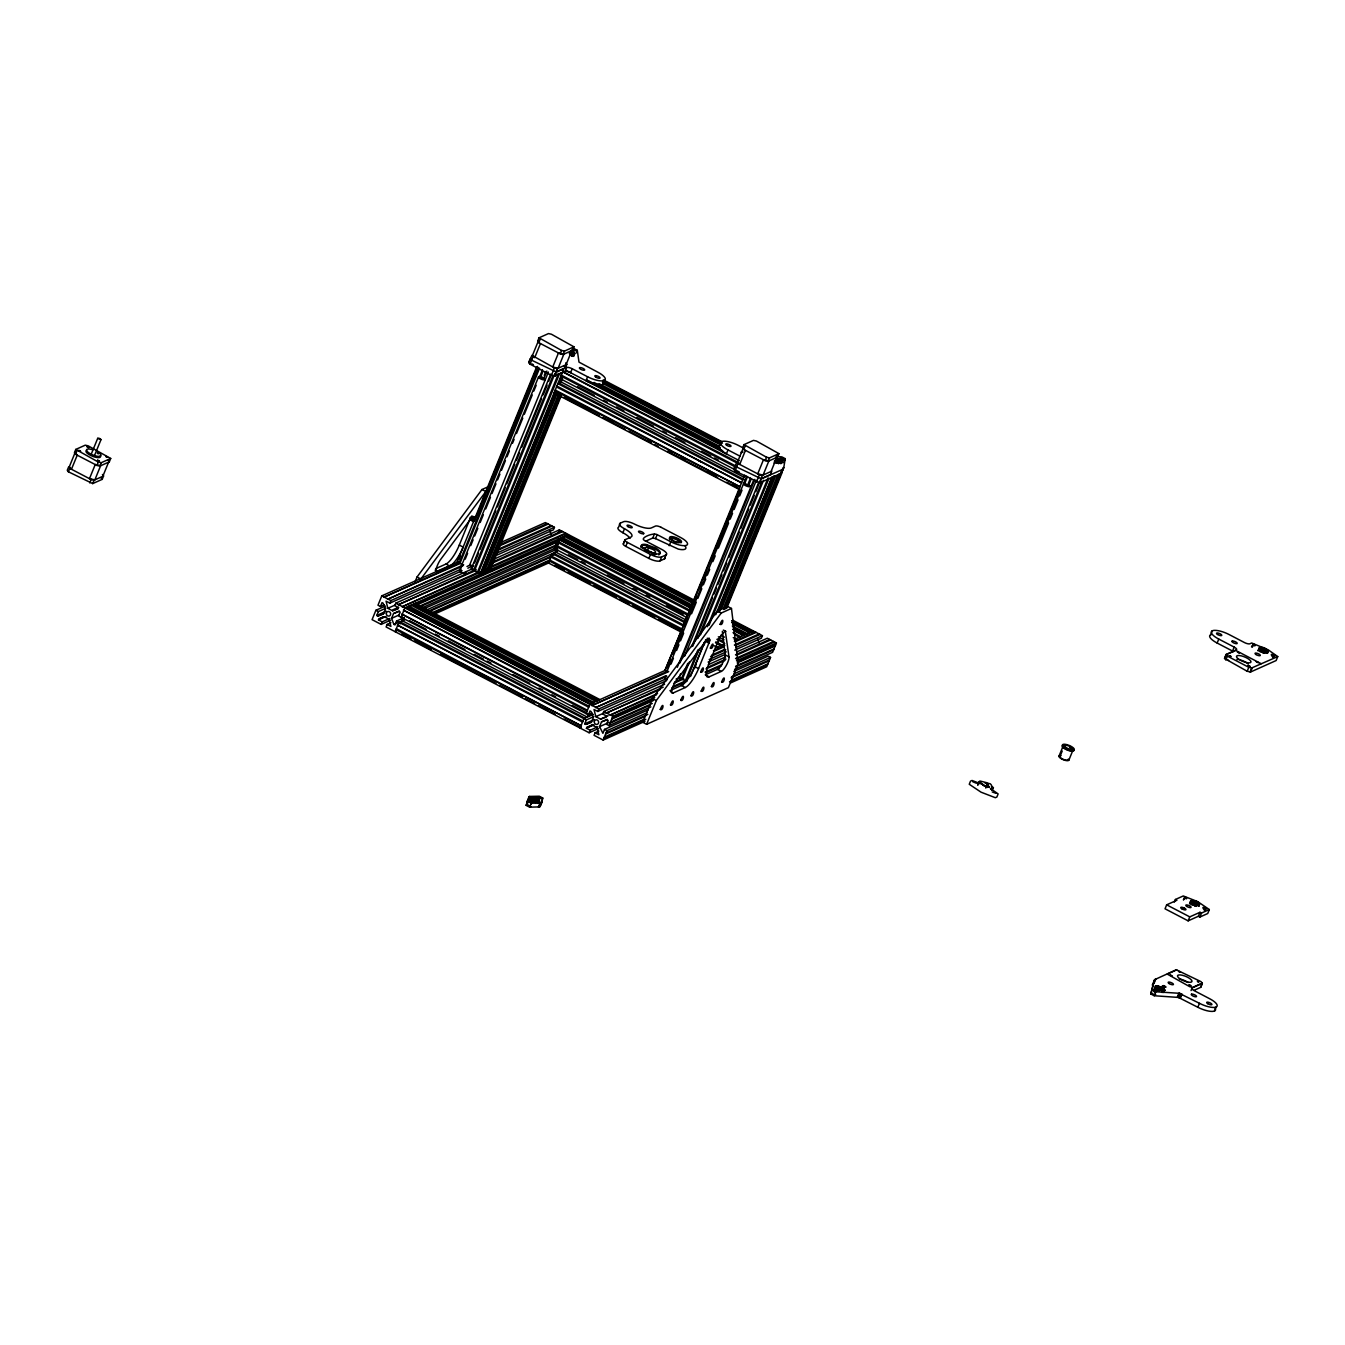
<?xml version="1.0" encoding="UTF-8"?>
<svg xmlns="http://www.w3.org/2000/svg" width="1345" height="1345" viewBox="0 0 1345 1345"><rect width="100%" height="100%" fill="white"/><g stroke="black" fill="none" stroke-linecap="round" stroke-linejoin="round"><path stroke-width="1.5" d="M458.662 561.638L381.795 595.852L377.979 605.216L380.433 606.494L384.233 604.796M772.282 476.92L718.163 610.445M463.655 564.782L387.562 599.298L462.68 566.127M492.287 563.118L562.664 531.594L694.154 600.105M735.261 641.784L756.176 632.419L762.413 635.664L761.371 638.202L734.74 650.123M529.073 806.143L527.559 804.831M529.173 800.863C538.252 806.378 526.567 794.76 527.543 804.999M685.446 622.987L552.341 553.636L548.525 563L681.612 632.352M738.556 462.663L562.899 371.674M691.33 608.528L558.242 539.194L554.409 548.558L687.514 617.893M1227.565 659.756L1228.624 660.496M1229.212 655.872L1231.146 656.562L1229.263 655.671M987.196 787.464L987.903 785.682M972.805 781.764L976.42 783.261M992.206 791.936L995.821 793.264M570.885 350.658L573.928 352.491L574.382 354.357M1164.82 990.357L1162.164 987.516L1157.221 985.818L1155.456 989.785M474.281 519.069L470.431 517.052L469.674 519.641L473.524 521.641L473.709 516.564L470.884 518.716L441.11 558.831A8.658 2.354 -62.5 0 0 438.369 563.252L437.613 564.883A8.658 2.354 -62.5 0 0 436.167 570.297L436.268 571.087A8.658 2.354 -62.5 0 0 437.713 571.457L435.141 570.129M709.706 640.556L709.134 638.068L706.327 640.22L676.552 680.318A8.658 2.354 -62.5 0 0 673.811 684.756L673.055 686.387A8.658 2.354 -62.5 0 0 671.592 691.801L671.71 692.574A8.658 2.354 -62.5 0 0 673.156 692.961L685.294 687.53A18.04 4.892 -62.5 0 0 698.576 668.599L709.42 641.784L709.706 640.556L707.151 639.228M590.522 704.158L405.686 607.755M782.756 467.959L781.983 472.179L780.234 473.692L783.698 468.01L785.245 458.662L781.832 456.88L776.048 456.51M1215.224 1008.363A13.534 4.22 22.2 0 1 1211.055 1011.39A13.534 4.22 22.2 0 1 1197.84 1007.27L1178.489 997.435L1154.229 995.737L1150.816 993.955L1153.438 983.296M1150.816 993.955L1154.632 979.664L1176.287 969.762L1201.051 981.665L1202.363 983.346L1200.749 987.314L1193.923 990.374M526.164 805.369L529.56 796.425L539.328 796.223L542.741 798.005L541.884 802.259L539.479 806.916L529.594 807.151L526.164 805.369L528.938 796.694M1199.286 905.622C1200.48 897.771 1179.313 900.528 1199.252 905.622M1259.054 648.088C1276.489 662.799 1264.233 639.279 1257.978 650.728M562.983 371.136L480.165 573.979L471.086 569.238L550.727 374.078M478.282 572.886L559.453 373.944M699.602 648.475L686.185 681.31L682.335 679.309L689.43 661.925M407.4 606.965L592.725 702.863M412.074 604.863L597.365 700.896L412.495 604.577M560.73 538.269L692.053 606.427M661.051 527.324A4.506 1.412 22.2 0 0 657.318 526.013L656.528 525.945A4.506 1.412 22.2 0 0 655.486 526.063L651.383 527.913A13.534 4.22 22.2 0 1 634.722 524.18A9.028 2.824 22.2 0 0 623.609 521.692L620.196 523.222A9.028 2.824 22.2 0 0 624.5 528.77A13.534 4.22 22.2 0 1 630.939 537.075L625.038 539.749L623.256 544.036A4.506 1.412 22.2 0 0 625.761 546.373L648.878 558.41A9.028 2.824 22.2 0 0 656.31 560.983L657.251 561.117A9.028 2.824 22.2 0 0 659.975 560.899L664.413 558.898A9.028 2.824 22.2 0 0 665.086 557.603M624.921 539.917L624.87 540.068A4.506 1.412 22.2 0 0 627.375 542.405L650.492 554.443A9.028 2.824 22.2 0 0 657.924 557.032L658.865 557.149A9.028 2.824 22.2 0 0 661.605 556.931L666.044 554.93A9.028 2.824 22.2 0 0 661.74 549.399L644.406 540.371C639.11 538.185 653.485 532.183 657.167 534.654L670.802 541.766A12.794 4.001 22.2 0 0 686.555 545.28A12.794 4.001 22.2 0 0 680.469 537.428L661.051 527.307M413.772 604.124L598.626 700.426M559.016 539.042L692.187 608.142M567.102 535.428L694.743 601.635M581.359 727.326L580.048 728.015L582.957 721.088L397.313 625.005L582.486 722.046L583.864 718.65L593.38 714.38M751.973 631.73L731.714 620.902M459.805 562.782L383.712 597.281L460.73 563.252M476.164 569.456L398.154 604.813L475.172 570.784M478.114 572.314L402.004 606.83L486.638 569.389M501.601 542.169L545.347 522.566L554.443 527.307L553.4 529.846L496.355 555.401M492.808 559.705L559.369 529.88L562.664 531.594M667.776 671.138L591.682 705.637L668.7 671.609M665.926 675.694L595.532 707.638L666.851 676.182M663.203 687.177L606.124 713.169L660.328 689.363M657.554 693.448L609.974 715.17L656.562 694.777M732.975 620.331L756.176 632.419M736.909 651.854L767.339 638.219L776.418 642.96L775.611 644.961L737.564 662.009M1237.501 652.073L1239.451 652.863M1188.997 984.977L1190.846 985.868M539.9 806.731L542.741 798.005M404.257 617.91L404.105 619.625M557.587 549.197L557.435 550.912M980.438 782.891L984.54 786.304M985.784 788.069L987.802 782.958L980.236 781.075L977.664 785.194L979.412 781.311L978.487 784.303M75.774 449.415L74.395 452.828L75.522 454.291L96.924 465.437L99.866 466.093L109.332 461.856L110.71 458.46L88.182 445.834L85.239 445.178L75.774 449.415L98.319 462.041L101.245 462.697L110.71 458.46M68.393 471.792L69.772 468.379L68.645 466.917L67.25 470.313L68.393 471.792L92.721 483.595L102.186 479.358L103.582 475.945L102.439 474.482M75.522 454.291L76.917 450.894M91.594 453.315L97.748 438.218L99.48 438.403L101.009 439.596L94.89 454.593M89.779 482.939L91.174 479.543L94.116 480.199L103.582 475.945M96.924 465.437L98.319 462.041M92.721 483.595L94.116 480.199M99.866 466.093L101.245 462.697M102.825 476.315L108.592 462.176M385.41 606.04L375.894 610.294L372.077 619.658L381.156 624.399L390.672 620.146M380.433 606.494L382.03 602.61L383.123 603.182L385.376 609.235L383.409 614.06L377.878 616.044L376.768 615.472L378.365 611.588L385.965 608.175M389.815 618.448L382.199 621.861L378.433 619.894L382.703 617.036M381.156 624.399L382.199 621.861M471.876 569.069L395.817 603.148L394.774 605.704L398.54 607.654L398.086 608.814L392.572 610.781L387.848 608.327L386.065 601.165L389.848 603.132L390.874 600.593L461.251 569.053M390.941 622.718L387.125 624.433L386.099 626.972L589.127 732.756L598.643 728.486M404.156 617.641L396.54 621.054L394.959 624.937L393.85 624.366L391.597 618.33L393.564 613.505L399.28 610.933M414.798 582.486L417.034 577.005L481.964 489.53L488.773 486.486M400.121 623.929L403.668 617.506M410.057 607.654L411.099 605.115L595.953 701.417M528.871 362.679L531.88 355.315L554.426 367.925L557.351 368.597L566.817 364.344L565.69 362.881M539.026 337.814L537.647 341.226L538.773 342.689L560.176 353.836L563.118 354.492L572.583 350.255L573.962 346.842L551.433 334.233L548.491 333.577L539.026 337.814L561.554 350.44L564.496 351.095L573.962 346.842M538.404 340.857L532.62 354.996L534.705 357.686L540.471 343.547M602.644 384.468L604.258 380.5A13.534 4.22 22.2 0 1 587.597 376.768L572.197 368.749L570.583 372.716A4.506 1.412 22.2 0 0 565.018 371.472L554.796 376.062L551.416 375.305L530.014 364.159L533.024 356.778M538.773 342.689L540.169 339.276M435.595 568.683L446.002 564.026A18.04 4.892 -62.5 0 0 459.284 545.095L469.674 519.641M536.705 366.781L457.065 561.941L463.403 565.034M458.712 559.621L460.293 555.754M474.482 520.986L505.232 445.615M506.813 441.748L537.563 366.395M477.256 515L481.191 505.333M482.771 501.466L485.141 495.683M486.722 491.816L489.076 486.016M492.236 478.282L494.607 472.482M496.171 468.632L499.331 460.898M501.702 455.098L508.007 439.647M509.587 435.78L511.941 429.98M513.521 426.113L517.472 416.446M519.052 412.596L521.406 406.795M522.986 402.928L526.937 393.261M528.501 389.394L531.662 381.677M459.065 562.933L538.639 367.79M459.923 563.437L539.564 368.278M459.486 570.65L538.572 376.852M465.219 559.167L467.589 553.367M470.733 545.633L473.104 539.833M474.684 535.982L477.845 528.249M480.199 522.448L483.359 514.715M485.73 508.931L490.454 497.331M492.035 493.464L495.969 483.796M497.549 479.946L499.92 474.146M501.5 470.279L505.434 460.612M507.015 456.745L509.385 450.962M512.529 443.228L514.109 439.361M516.48 433.561L522.785 418.11M524.365 414.243L532.25 394.926M533.83 391.059L536.184 385.258M539.345 377.525L542.506 369.808M540.27 378.012L542.623 372.212M544.221 375.373L545.784 371.523M543.733 378.752L546.877 371.035M548.407 372.027L469.539 565.253L472.7 566.901M474.533 562.967L478.484 553.299M480.047 549.433L495.817 510.781M497.398 506.93L505.283 487.596M506.863 483.729L514.748 464.412M516.329 460.545L519.489 452.811M521.843 447.028L541.564 398.708M543.145 394.858L547.079 385.191M548.659 381.324L551.03 375.524M551.416 375.305L554.426 367.925M560.176 353.836L561.554 350.44M473.457 570.482L553.098 375.322M474.415 570.936L554.812 373.876M557.351 368.597L554.359 375.961L563.824 371.724L562.681 370.245M563.118 354.492L564.496 351.095M554.796 376.062L556.41 372.094L566.649 367.504A4.506 1.412 22.2 0 1 572.197 368.749M477.374 572.466L558.528 373.456M569.658 354.811C570.801 345.463 577.711 356.526 572.583 354.475M566.06 364.697L571.844 350.557M555.149 391.967L480.804 573.222M558.309 384.233L560.663 378.433M570.734 353.752L571.81 351.112M555.552 391.782L481.308 573.34M558.713 384.048L561.084 378.248M555.973 371.993L565.438 367.74L566.817 364.344M572.398 351.432L571.306 355.719L573.912 349.364L575.912 350.675L572.297 349.498M572.365 351.869L573.912 349.364M556.073 393.127L482.603 572.768M560.008 383.476L562.378 377.676M565.018 371.472L566.649 367.504M556.477 392.942L482.872 572.533M560.411 383.291L561.991 379.424M571.743 356.021L574.382 349.532M562.529 378.769L561.201 382.03L744.205 477.374M572.197 356.375L573.811 352.407M484.183 572.18L557.519 392.471M573.02 355.332L574.096 352.676M573.357 355.685L574.433 353.029M573.491 355.904L574.567 353.247M573.676 356.408L574.735 353.6M558.125 395.363L486.369 571.205L483.897 569.91M559.184 394.892L487.193 570.599M576.215 352.962L577.291 350.305L573.878 348.523M559.587 394.707L487.562 570.431M560.092 396.069L488.907 569.826M560.495 395.884L488.907 569.607M561.353 395.497L490.387 569.406L488.454 568.38M587.597 376.768L585.983 380.736A13.534 4.22 22.2 0 0 599.197 384.855A13.534 4.22 22.2 0 0 603.367 381.829M558.326 532.418L559.369 529.88M555.502 548.071L557.587 543.952M553.451 555.233L556.998 548.81M620.196 523.222L618.582 527.19A9.028 2.824 22.2 0 0 622.87 532.738A13.534 4.22 22.2 0 1 630.048 538.404M622.87 532.738L624.5 528.77M625.24 539.631L623.307 543.868M625.761 546.373L627.375 542.405M528.467 799.064L529.56 796.425M529.56 800.04C538.168 789.784 546.591 812.514 530.754 797.316M531.208 797.215L530.132 799.855L531.426 797.182M530.418 801.149L532.032 797.182M530.737 801.183L532.351 797.198M531.426 801.284L533.04 797.316M529.594 807.151L533.494 797.4M531.04 804.175L532.116 801.536M532.586 801.553L534.2 797.585M534.738 797.736L533.124 801.704L534.402 802.192L536.033 798.224M533.797 801.956L535.428 797.988M535.024 802.461L536.638 798.493M535.646 802.78L537.26 798.795M536.689 801.738L537.781 799.081M537.294 802.091L538.37 799.451M537.681 802.36L539.833 797.249L541.362 798.375L537.748 797.03L539.833 797.249M538.185 802.746L540.287 797.467M538.437 807.05L540.051 803.083L541.699 802.612M538.824 807.034L540.438 803.066M539.177 806.983L540.791 803.015M539.479 806.916L541.093 802.948M540.202 806.412L541.884 802.259M646.895 545.767L647.315 544.742M647.5 550.693L648.693 547.768M645.415 541.295L652.796 537.983L654.41 534.015M685.143 546.053A12.794 4.001 22.2 0 1 678.317 549.113L655.536 538.622L657.167 534.654M648.878 558.41L650.492 554.443M588.538 713.825L587.21 717.07L402.34 620.751M393.564 613.505L399.112 611.504L400.205 612.076L398.608 615.976L588.404 714.851L589.984 710.967L591.077 711.539L593.347 717.574L591.363 722.416L585.832 724.4L584.739 723.829L586.336 719.928L593.935 716.532M597.768 726.804L590.169 730.217L586.386 728.25L592.573 724.535M589.127 732.756L590.169 730.217M664.632 684.235L603.77 711.505L602.745 714.044L606.511 716.011L606.04 717.171L600.542 719.138L595.818 716.666L594.036 709.504L597.819 711.471L598.844 708.933L667.322 678.267M659.975 560.899L661.605 556.914M669.188 545.734L670.802 541.766M664.413 558.898L666.044 554.93M598.895 731.075L595.095 732.773L594.053 735.312L603.148 740.053L644.995 721.307M648.256 709.807L604.51 729.41L602.913 733.294L599.567 726.67L601.534 721.845L607.251 719.289M721.559 441.614L719.945 445.582A13.534 4.22 22.2 0 0 726.384 453.887L727.998 449.919A13.534 4.22 22.2 0 1 721.559 441.614A13.534 4.22 22.2 0 1 738.22 445.346L743.314 448.003M603.148 740.053L603.972 738.052L645.802 719.306M603.972 738.052L605.586 734.084L645.533 716.196M605.586 734.084L606.965 730.688L646.911 712.8M601.534 721.845L607.066 719.861L608.159 720.432L606.578 724.316L609.05 725.611L610.042 723.156L649.988 705.268M610.042 723.156L611.656 719.188L653.502 700.442M611.656 719.188L612.866 716.246L654.712 697.5M733.866 469.489L736.875 462.125L738.018 463.588L735.009 470.952L759.79 482.855L781.949 472.936L726.737 608.192M744.02 444.623L742.625 448.019L743.768 449.482L765.17 460.646L768.113 461.301L777.578 457.048L778.957 453.652L756.428 441.042L753.486 440.387L744.02 444.623L766.549 457.233L769.491 457.888L778.957 453.652M743.398 447.666L737.615 461.806L739.7 464.496L745.466 450.356M743.768 449.482L745.164 446.086M652.476 698.492L642.759 722.299L646.609 724.316L728.385 687.665L738.102 663.858L731.478 608.461L727.628 606.461L717.406 611.034L652.476 698.492L656.326 700.51L721.256 613.034L731.478 608.461M667.776 671.508L665.035 670.298L744.676 475.138M665.035 670.298L712.413 555.905M713.993 552.038L739.229 490.202M667.086 667.792L670.23 660.059M672.601 654.258L682.856 629.141M684.437 625.274L686.791 619.49M692.322 605.956L688.371 615.623L555.418 546.104M693.885 602.089L696.256 596.289M699.417 588.572L701.771 582.772M703.351 578.905L706.512 571.171M711.236 559.587L719.121 540.253M720.701 536.403L724.652 526.736M726.216 522.869L728.587 517.068M730.167 513.202L732.537 507.418M735.681 499.684L738.842 491.951M667.036 671.289L746.609 476.147M646.609 724.316L656.326 700.51M671.037 664.06L673.408 658.26M676.569 650.526L678.922 644.726M680.503 640.859L683.663 633.142M691.549 613.808L696.273 602.224M697.853 598.357L701.804 588.69M703.368 584.823L705.738 579.039M707.319 575.172L709.689 569.372M712.833 561.638L715.204 555.855M718.364 548.121L728.603 523.003M730.184 519.136L732.554 513.336M734.135 509.469L738.069 499.819M739.649 495.952L742.02 490.152M744.373 484.351L747.534 476.618M748.106 483.948L750.46 478.147M748.24 486.352L751.384 478.635M677.275 667.305L753.755 479.862M679.931 662.95L754.848 479.375M684.605 656.209L756.361 480.367M756.411 482.098L759.421 474.735L762.346 475.39L771.811 471.154L770.433 474.55L760.967 478.786M765.17 460.646L766.549 457.233M682.386 679.275L679.04 677.594L680.62 673.727M691.666 646.676L758.681 482.435M759.337 482.771L762.346 475.39M768.113 461.301L769.491 457.888M692.759 646.188L712.463 597.886M714.044 594.019L716.414 588.219M717.978 584.352L721.929 574.702M723.509 570.835L726.653 563.101M729.024 557.301L739.279 532.183M740.86 528.316L748.745 508.998M750.308 505.132L754.259 495.464M755.84 491.614L758.983 483.881M759.79 482.855L761.404 478.887L781.865 469.724M681.411 678.838L687.732 663.371M697.971 638.253L761.842 481.745M700.476 634.874L763.557 480.283M685.328 680.822L697.887 649.921M707.352 626.736L768.062 477.946M771.055 471.507L776.822 457.367M775.628 460.898C780.588 453.433 788.254 469.539 774.485 460.511M709.067 625.274L768.987 478.433M775.628 462.377L777.242 458.41M776.317 462.613L777.931 458.645M778.536 458.88L776.922 462.848L778.15 463.437L779.781 459.469M690.506 676.535L704.696 641.75M715.742 614.699L771.727 477.509M777.528 463.117L779.142 459.149M685.294 687.53L681.444 685.513A18.04 4.892 -62.5 0 0 694.726 666.599L705.116 641.145L708.966 643.145M694.508 668.415L696.088 664.548M703.973 645.23L705.553 641.363M717.793 612.194L772.585 476.786M778.654 463.706L780.285 459.738M719.087 611.622L774.064 476.231M779.797 462.747L780.873 460.108M719.491 611.437L774.064 475.995M780.184 463.016L781.26 460.377M721.323 609.033L775.746 475.71M780.688 463.42L781.764 460.763M780.957 463.655L783.21 458.359L780.268 457.703L783.731 459.317L783.21 458.359M782.454 461.234L783.53 458.595M723.509 608.058L777.914 474.735M783.631 462.63L785.245 458.662M723.778 609.52L779.243 474.012L724.182 609.335M725.476 608.764L782.403 469.472M725.88 608.579L782.639 469.321M781.226 473.121L783.227 468.817M781.748 472.599L783.799 467.539M733.832 671.458L768.062 656.125L770.534 657.402L766.7 666.767L730.57 682.957M775.611 644.961L772.602 652.325L734.572 669.373M1059.003 756.125L1063.088 746.122M1059.978 756.529L1062.214 751.065M1068.821 760.228L1072.906 750.241M1210.702 634.739L1212.333 630.771A13.534 4.22 22.2 0 1 1228.994 634.487L1244.394 642.523A4.506 1.412 22.2 0 0 1249.959 643.767L1251.674 642.994L1268.1 649.769L1277.75 656.579L1276.136 660.546L1250.547 672.012L1247.168 671.256L1224.471 658.428L1226.085 654.46L1236.324 649.87A4.506 1.412 22.2 0 0 1234.172 647.096L1218.772 639.077A13.534 4.22 22.2 0 1 1212.333 630.771M1233.499 651.619A4.506 1.412 22.2 0 0 1232.558 651.064L1217.158 643.044L1218.772 639.077M1224.639 658.646L1226.253 654.679L1235.719 650.425L1261.206 663.707M1225.783 660.109L1227.397 656.141L1226.085 654.46M1232.558 651.064L1234.172 647.096M1251.506 646.844C1255.221 640.506 1256.667 649.316 1252.817 644.154M1252.094 646.811L1253.17 644.171M1252.514 646.878L1253.59 644.238M1247.168 671.256L1248.799 667.288L1252.178 668.045L1250.547 672.012M1258.13 650.56L1259.424 647.769M1258.617 650.324L1259.693 647.685M1250.11 671.912L1251.741 667.944L1277.75 656.579M1259.021 650.257L1260.114 647.617M1259.374 650.257L1260.467 647.601M1261.055 647.634L1259.424 651.602L1261.442 647.685M1260.568 651.804L1262.182 647.836M1260.988 651.905L1262.602 647.937M1261.829 652.157L1263.443 648.189M1264.334 653.199L1262.232 652.291L1263.846 648.324M1263.123 652.628L1264.737 648.66M1263.493 652.796L1265.107 648.828M1265.948 649.231L1264.485 653.283L1266.183 649.349M1266.032 652.544L1267.108 649.904M1266.217 652.661L1267.259 650.005M1266.923 653.216L1267.999 650.576L1267.04 653.317M1175.395 899.486L1176.875 900.259L1166.653 904.832L1165.039 908.8L1188.139 920.854L1198.361 916.264L1199.992 912.297L1201.472 913.07L1209.34 909.539L1197.739 901.638L1183.264 895.955L1175.395 899.486L1174.32 902.125M1272.858 657.285C1267.343 650.055 1278.557 659.201 1273.934 654.645M1273.312 657.503L1274.404 654.847M1183.348 899.771C1186.828 893.551 1188.038 902.176 1184.424 897.115M1183.684 899.771L1184.76 897.132M1152.278 985.078L1154.632 979.664M1153.758 982.136L1154.834 979.496M1153.674 983.161L1154.75 980.505M1154.212 982.892L1155.826 978.925M1154.43 988.525L1155.506 985.885L1157.204 985.818M1189.568 903.705L1190.661 901.049M1154.498 989.752L1156.246 985.767M1189.72 903.537L1191.031 900.73M1190.207 903.302L1191.3 900.646M1190.628 903.235L1191.704 900.578M1190.981 903.218L1192.057 900.578M1154.817 992.324C1149.319 985.112 1160.516 994.241 1155.893 989.685M1191.014 904.58L1192.645 900.595M1155.271 992.526L1156.347 989.903M1154.229 995.737L1155.859 991.769L1179.229 993.282L1199.454 1003.303A13.534 4.22 22.2 0 0 1216.132 1007.035L1214.501 1011.003M1157.154 988.659L1158.398 986.053M1191.418 904.63L1193.049 900.646M1192.158 904.781L1193.788 900.797M1192.578 904.882L1194.192 900.898M1156.868 990.038L1157.894 990.34L1159.642 986.423M1193.418 905.135L1195.049 901.15M1195.453 901.284L1193.822 905.269L1195.436 905.925M1159.205 990.845L1160.987 986.944M1188.139 920.854L1189.77 916.87L1199.992 912.297M1194.713 905.605L1196.344 901.621M1196.714 901.789L1195.083 905.773L1193.637 905.185M1161.088 990.155L1162.164 987.516M1196.075 906.244L1197.554 902.192M1162.937 988.289L1164.013 985.65L1166.014 987.112L1162.399 985.784L1164.013 985.65M1196.193 906.311L1197.79 902.31M1161.626 992.139L1163.24 988.171M1163.408 988.474L1164.484 985.818M1197.622 905.521L1198.698 902.865M1162.164 992.56L1163.795 988.592M1197.807 905.639L1198.866 902.966M1162.954 991.433L1164.03 988.777M1163.526 992.038L1164.467 989.247M1198.513 906.194L1199.589 903.537M1198.63 906.295L1199.706 903.621M1163.778 992.576L1164.804 989.802M1198.361 916.264L1199.841 917.055L1201.472 913.07M1204.447 910.262C1198.95 902.983 1210.231 912.213 1205.54 907.606M1204.901 910.464L1205.994 907.808M1209.34 909.539L1207.726 913.524L1199.841 917.055M1177.346 997.217L1178.96 993.249M1177.598 997.25L1179.229 993.282M1177.884 997.301L1179.498 993.333M1178.17 997.368L1179.8 993.4M1178.489 997.435L1180.103 993.467M1178.792 997.536L1180.406 993.568M1179.111 997.637L1180.725 993.669M1179.43 997.755L1181.044 993.787M1179.75 997.872L1181.364 993.905M1180.053 998.024L1181.667 994.056M1180.355 998.158L1181.969 994.19M1191.048 990.576L1192.124 987.936L1202.363 983.346M1197.84 1007.27L1199.454 1003.303M738.893 489.277L554.039 392.975L555.166 392.101M559.453 538.757L692.608 607.974M549.382 562.613L435.124 613.808M580.905 727.628L564.261 718.953M752.393 631.444L732.117 620.717M987.465 786.001L987.785 784.337L984.893 782.857M987.364 786.001L987.583 784.639M589.362 713.674L588.959 715.927L590.909 713.422M101.009 439.596L97.714 438.42M406.039 607.587L590.825 704.023M414.142 603.955L598.996 700.274M567.472 535.26L695.146 601.45M407.754 606.814L593.078 702.998M561.084 538.101L692.456 606.242M988.71 786.085L984.725 785.833L980.639 782.857M527.038 801.116L527.929 800.393M562.748 371.909L759.421 474.735M991.803 788.136L993.047 787.733L992.173 789.902M572.297 349.33L573.441 349.229M531.023 806.462L529.543 806.311M1164.804 990.374C1161.946 991.584 1154.666 989.029 1155.456 985.902M557.032 542.136L690.136 611.487M549.332 561L682.436 630.351M439.445 570.683L449.852 566.026L446.002 564.026M499.752 544.893L547.297 523.575M498.76 546.221L548.222 524.062M497.885 549.449L551.147 525.592M496.91 550.778L552.072 526.063M466.95 566.497L470.75 564.799M495.481 553.72L554.443 527.307M389.848 603.132L462.108 570.751M467.825 568.195L473.524 565.64M471.086 569.238L472.162 568.75M387.848 608.327L395.447 604.914M493.279 561.79L561.739 531.107M376.768 615.472L386.284 611.218M380.5 614.245L384.3 612.547M377.878 616.044L383.577 613.488M392.908 609.789L398.624 607.234M489.513 567.203L565.589 533.124M392.572 610.781L398.288 608.226M490.437 567.674L566.514 533.595M568.464 534.604L404.895 607.89L401.079 617.254L402.172 616.767M378.433 619.894L386.032 616.481M415.487 604.779L558.125 540.875M417 604.88L559.638 540.976M391.597 618.33L399.213 614.917M419.573 606.192L558.41 543.985M419.186 607.15L558.024 544.944M421.994 607.89L557.032 547.381M425.07 608.276L556.292 549.483M393.85 624.366L397.666 622.668M404.71 619.776L399.011 622.332L395.884 629.628L581.477 725.913L396.472 628.754L395.178 631.696L396.035 631.309M427.525 609.554L556.864 551.618M428.433 611.151L552.055 555.754M429.946 611.252L551.669 556.712M432.518 612.563L550.441 559.722M432.132 613.505L550.055 560.68M665.825 670.113L589.766 704.208L588.69 707.218L403.399 610.109L589.043 706.259L587.059 711.169L401.768 614.077L587.328 710.177L585.932 713.573L587.025 713.085L572.23 705.368M715.288 647.971L724.787 643.7M734.303 639.447L753.318 630.923M713.422 650.677L724.837 645.566M734.336 641.313L755.251 631.931M714.346 651.165L723.845 646.895M711.572 655.25L724.871 649.282M734.387 645.012L759.118 633.932M710.58 656.579L725.796 649.753M735.312 645.499L760.026 634.42M709.151 659.521L726.266 651.854M735.782 647.584L762.413 635.664M588.404 714.851L592.203 713.153M597.819 711.471L666.279 680.805M708.126 662.059L725.241 654.393M679.04 677.594L683.916 679.074M676.047 679.124L679.847 677.426M708.378 664.649L725.493 656.965M595.818 716.666L605.317 712.413M674.618 682.066L682.218 678.653M706.949 667.574L725.964 659.067M735.48 654.796L769.71 639.463M673.643 683.394L683.142 679.141M705.974 668.919L724.989 660.395M736.404 655.284L770.635 639.934M584.739 723.829L594.255 719.558M585.832 724.4L591.548 721.828M600.542 719.138L608.159 715.725M672.769 686.622L686.068 680.671M705.099 672.147L722.215 664.48M735.53 658.512L773.56 641.464M671.777 687.967L686.992 681.142M706.007 672.618L721.223 665.809M736.438 658.983L774.485 641.952M586.386 728.25L594.002 724.837M669.928 690.674L683.226 684.706M719.373 668.515L705.284 674.837L709.134 676.838L721.273 671.407A8.658 2.354 -62.5 0 0 723.745 669.272L724.686 668.011A8.658 2.354 -62.5 0 0 727.998 661.757L728.519 660.244A8.658 2.354 -62.5 0 0 728.99 656.831L725.258 630.805L719.894 637.093L708.798 664.026A18.04 4.892 -62.5 0 0 709.134 676.838M736.488 660.849L776.418 642.96M612.042 718.247L653.889 699.501M737.178 662.95L775.224 645.919M599.567 726.67L609.083 722.416M610.428 722.215L652.275 703.469M735.95 665.977L773.98 648.929M735.564 666.918L773.594 649.887M609.05 725.611L650.879 706.865M734.387 673.593L770.534 657.402M605.973 733.126L647.819 714.38M731.495 676.888L769.525 659.857M731.108 677.846L769.138 660.798M604.359 737.094L644.289 719.205M731.781 680.015L767.911 663.825M729.494 681.814L767.524 664.766M1183.314 908.564L1184.39 908.094M1176.724 969.863L1167.258 974.099L1189.787 986.709L1192.729 987.364L1202.195 983.128L1200.749 987.314M987.213 784.522L988.777 783.462C992.946 783.093 992.509 791.869 990.34 788.658M991.837 790.288L993.434 787.649L991.87 786.455M378.903 618.734L384.401 616.767L389.125 619.238L390.907 626.4L387.125 624.433M586.857 727.09L592.372 725.123L597.096 727.578L598.878 734.74L595.095 732.773M555.888 545.162L688.892 614.497M549.802 560.058L682.823 629.393M652.796 537.983L655.536 538.622M574.214 354.408L572.953 354.525M1152.581 993.249L1153.253 994.51M1239.199 652.93L1237.534 652.174M1189.098 984.893L1190.813 985.498M540.051 803.083L531.208 803.184L527.795 801.401M745.87 484.183L748.459 485.747L747.77 484.872M1198.731 982.119L1197.319 981.245L1198.462 982.052M774.148 463.134L775.292 463.033L774.216 461.957M533.377 364.663L531.796 363.839M775.561 457.972L776.704 458.241M652.897 554.375L655.032 554.829M556.41 372.094L531.628 360.191L530.333 358.493L528.703 362.461L530.014 364.159M761.404 478.887L736.623 466.984L735.328 465.303L733.697 469.27L735.009 470.952M569.305 353.6L571.44 354.273M570.599 354.054L571.726 354.34M985.801 786.758C995.619 787.346 984.271 787.38 982.069 783.647M1262.232 652.291L1263.846 652.947M1153.724 994.728L1155.708 994.56M980.606 783.731L972.048 780.47L970.518 781.126L969.257 784.269L981.06 792.188L995.334 797.703L996.864 797.047L998.124 793.903L990.946 788.876M533.36 801.788L534.654 802.292M776.704 462.747L777.914 463.302M1227.397 656.141L1248.799 667.288M603.552 379.996L721.861 441.631M602.694 380.366L721.004 442.017M604.14 381.526L722.45 443.161M602.846 382.098L721.155 443.732M602.425 382.283L720.735 443.917M603.232 383.712L719.693 444.388M727.998 449.919L739.985 456.174M599.197 383.728L719.356 446.338M598.155 384.199L720.163 447.767M594.053 382.451L719.743 447.952M587.21 380.147L722.147 450.457M586.79 380.332L723.593 451.601M565.606 370.127L739.363 460.662M735.093 465.656L561.319 375.137L560.932 376.079L734.689 466.614M577.661 386.704L594.305 395.38M603.535 400.188L607.234 402.121M616.481 406.93L623.878 410.78M636.807 417.522L653.451 426.197M662.698 431.005L666.397 432.939M675.627 437.747L684.874 442.572M701.518 451.231L710.765 456.056M714.447 457.972L718.146 459.906M559.923 378.517L739.246 471.944M743.802 479.425L558.948 383.123L557.856 383.611L742.726 479.913M697.853 460.209L701.552 462.125M583.041 406.846L590.421 410.696M608.915 420.329L612.614 422.263M647.735 440.555L651.434 442.488M668.062 451.147L671.76 453.08M681.007 457.888L684.706 459.822M706.882 471.372L716.128 476.197M732.773 484.856L736.472 486.789M554.897 392.589L560.445 395.48M564.143 397.397L599.265 415.706M602.963 417.623L625.139 429.189M628.838 431.106L651.03 442.673M654.712 444.59L658.411 446.523M667.658 451.332L717.574 477.341M726.821 482.149L739.75 488.891M717.406 611.034L721.256 613.034M481.964 489.53L485.814 491.547L420.884 579.006L417.034 577.005M693.448 602.207L565.488 535.949L693.045 602.392M732.268 622.432L750.628 632.318L731.865 622.617M693.835 603.838L564.429 536.403L563.404 538.958L570.801 542.808M732.655 624.063L749.299 632.722M562.26 537.395L691.649 604.813M732.319 625.997L747.114 633.697M574.5 544.725L591.128 553.4M607.772 562.059L617.002 566.884M620.701 568.8L629.948 573.626M639.194 578.434L655.822 587.109M665.069 591.918L668.768 593.851M672.466 595.768L689.111 604.443M737.161 629.477L746.408 634.302M733.126 627.426L745.937 634.42L734.572 628.569M733.277 629.157L744.239 635.193L732.857 629.342M733.849 630.687L743.096 635.496M557.418 541.194L690.523 610.529M733.042 632.688L740.422 636.538M734.488 634.605L740.036 637.496M723.375 630.082L725.947 631.41M733.26 637.614L736.959 639.547M568.447 554.812L577.694 559.621M581.376 561.554L585.075 563.471M607.267 575.038L623.895 583.696M633.142 588.522L636.841 590.438M646.088 595.263L649.786 597.18M666.414 605.855L683.058 614.514M720.785 635.243L724.484 637.16M555.687 552.055L686.925 620.432M718.348 636.807L723.896 639.699M553.434 553.148L684.672 621.524M717.961 638.858L723.509 641.75M716.868 639.346L724.266 643.213M551.349 556.073L684.437 625.425M715.859 641.8L723.257 645.65M707.268 638.202L709.841 639.547M550.962 557.032L684.05 626.366M715.473 642.742L722.87 646.592M471.776 515.942L474.331 517.27M471.826 516.715L474.398 518.044M705.57 639.766L709.42 641.784M470.128 518.279L473.978 520.28M714.245 645.768L717.944 647.685M573.811 574.954L583.058 579.762M612.631 595.179L616.329 597.113M638.522 608.663L642.221 610.596M671.794 625.997L681.041 630.822M554.93 565.505L564.16 570.314M567.859 572.247L590.051 583.797M593.75 585.731L615.926 597.281M619.625 599.214L628.872 604.023M632.57 605.956L654.746 617.506M658.445 619.44L680.62 630.99M722.332 631.36L725.14 654.813L728.99 656.831M721.273 671.407L717.423 669.39A8.658 2.354 -62.5 0 0 719.894 667.255L720.836 666.01A8.658 2.354 -62.5 0 0 724.148 659.756L724.669 658.226A8.658 2.354 -62.5 0 0 725.14 654.813M1166.653 904.832L1189.77 916.87M694.726 666.599L698.576 668.599M459.284 545.095L463.151 547.096A18.04 4.892 -62.5 0 1 450.794 565.488M473.423 569.406L475.945 570.717M670.583 691.633L673.156 692.961M415.117 603.317L599.988 699.619M1152.43 989.987L1155.859 991.769M408.914 606.091L593.784 702.409M381.795 595.852L383.728 596.861M384.653 597.348L387.579 598.878M388.503 599.349L390.874 600.593M395.817 603.148L398.187 604.393M399.112 604.88L402.037 606.393M402.962 606.881L591.699 705.217M592.624 705.688L595.549 707.218M596.474 707.705L598.844 708.933M603.77 711.505L606.158 712.749M607.066 713.22L610.008 714.75M610.916 715.237L612.866 716.246M409.569 620.617L426.197 629.292M435.444 634.1L439.142 636.034M448.389 640.842L465.017 649.517M474.264 654.326L483.511 659.151M487.209 661.067L490.908 663.001M513.084 674.551L529.728 683.226M538.958 688.035L542.657 689.968M551.904 694.777L555.603 696.71M400.087 621.844L584.957 718.163M375.894 610.294L378.365 611.588M396.54 621.054L586.336 719.928M604.51 729.41L606.965 730.688M420.481 643.65L427.878 647.5M440.824 654.242L444.506 656.175M453.753 660.983L457.451 662.917M479.644 674.467L488.874 679.292M518.464 694.692L522.146 696.626M544.338 708.176L548.037 710.11M401.583 634.201L410.83 639.026M414.529 640.943L431.173 649.618M440.403 654.427L495.868 683.327M499.567 685.244L521.742 696.811M525.441 698.727L534.688 703.553M538.387 705.469L555.014 714.145M69.772 468.379L91.174 479.543M472.835 566.077L471.944 565.488M755.89 480.77L757.386 480.854M776.435 455.585L777.578 457.048M564.295 366.277L565.438 367.74M108.188 460.393L109.332 461.856M101.06 477.878L102.186 479.358M757.689 638.892L759.37 643.398M549.718 530.535L551.4 535.041M577.291 350.305L578.989 362.124L597.819 372.195A13.534 4.22 22.2 0 1 604.258 380.5M674.82 542.455A4.27 1.328 22.2 0 1 675.795 542.926M673.475 541.161A4.27 1.328 22.2 0 1 672.769 538.521A4.27 1.328 22.2 0 1 679.124 541.615A4.27 1.328 22.2 0 1 674.45 541.631M645.247 550.408A5.683 1.782 22.2 0 1 646.323 550.475L647.567 550.71A5.683 1.782 22.2 0 1 653.636 553.72M675.375 542.707A6.389 2.001 22.2 0 1 673.828 542.085M670.146 539.782A6.389 2.001 22.2 0 1 673.593 537.882A6.389 2.001 22.2 0 1 681.226 542.657M658.63 554.846A10.188 3.178 22.2 0 0 655.032 548.894L645.516 545.482A10.188 3.178 22.2 0 0 641.178 547.751M775.594 461.083A4.27 1.328 22.2 0 1 780.117 463.336M741.583 452.895A2.808 0.874 22.2 0 1 741.213 452.071L741.448 451.92A2.808 0.874 22.2 0 1 742.995 452.004M667.255 679.813A3.547 1.11 22.2 0 1 664.531 677.93A3.547 1.11 22.2 0 1 665.809 677.157M748.19 484.419A3.547 1.11 22.2 0 1 749.434 486.705A3.547 1.11 22.2 0 1 744.172 484.755A3.547 1.11 22.2 0 1 745.651 483.477M569.675 353.449A4.27 1.328 22.2 0 1 572.735 355.904M465.437 572.281A3.547 1.11 22.2 0 1 464.714 573.693A3.547 1.11 22.2 0 1 460.091 571.743A3.547 1.11 22.2 0 1 460.814 570.347M542.354 377.222A3.547 1.11 22.2 0 1 544.607 379.878A3.547 1.11 22.2 0 1 539.009 377.81A3.547 1.11 22.2 0 1 541.497 376.903M1067.863 759.454A4.27 1.328 22.2 0 1 1063.307 759.37A4.27 1.328 22.2 0 1 1060.28 756.277M1072.621 749.215A5.33 1.664 22.2 0 1 1067.88 749.922A5.33 1.664 22.2 0 1 1063.441 745.819M1064.13 745.668A5.33 1.664 22.2 0 1 1065.055 745.685M1069.998 747.282A5.33 1.664 22.2 0 1 1071.999 748.577M1068.552 759.219A5.33 1.664 22.2 0 1 1066.097 760.564A5.33 1.664 22.2 0 1 1059.658 757.554A5.33 1.664 22.2 0 1 1060.986 755.671M1069.695 746.744A6.389 2.001 22.2 0 1 1073.545 750.981A6.389 2.001 22.2 0 1 1065.324 749.131A6.389 2.001 22.2 0 1 1062.903 745.214M1236.879 659.437A7.784 2.438 22.2 0 1 1238.358 659.554M1240.09 659.907A7.784 2.438 22.2 0 1 1248.294 664.026M1217.158 643.044A13.534 4.22 22.2 0 1 1211.475 634.487M1179.346 978.975A7.784 2.438 22.2 0 1 1188.139 982.522M1216.132 1007.035A13.534 4.22 22.2 0 0 1209.676 998.73L1194.276 990.693A4.506 1.412 22.2 0 1 1192.124 987.936M96.706 451.382A7.818 2.438 22.2 0 1 99.009 456.426A7.818 2.438 22.2 0 1 87.206 451.483A7.818 2.438 22.2 0 1 92.973 449.818M100.253 455.77A7.818 2.438 22.2 0 1 92.755 456.375A7.818 2.438 22.2 0 1 86.568 450.474M97.311 453.248A7.818 2.438 22.2 0 1 98.303 453.904M555.351 390.067L554.913 390.941L740.069 486.84L555.351 390.067M556.964 386.099L556.527 386.973L741.683 482.872L556.964 386.099M641.968 547.348L644.272 548.306L642.053 547.28A10.188 3.178 22.2 0 1 645.936 544.439L655.452 547.869A10.188 3.178 22.2 0 1 655.603 553.821L653.317 553.35A10.188 3.178 22.2 0 1 642.019 547.297M653.502 553.35L655.788 554.308L653.586 553.283M660.26 709.471C663.421 711.69 664.346 699.383 660.26 709.471M670.482 704.898C673.643 707.1 674.568 694.793 670.482 704.898M680.704 700.325C683.865 702.527 684.79 690.22 680.704 700.325M690.926 695.735C694.087 697.954 695.012 685.631 690.926 695.735M700.644 671.928C703.805 674.131 704.73 661.824 700.644 671.928M701.149 691.162C704.309 693.364 705.234 681.058 701.149 691.162M710.362 648.122C713.522 650.324 714.447 638.018 710.362 648.122M720.079 624.299C723.24 626.518 724.165 614.211 720.079 624.299M721.592 681.999C724.753 684.201 725.678 671.895 721.592 681.999M711.387 686.522C714.329 689.144 715.607 676.316 711.387 686.522M1180.473 972.166L1178.573 971.376L1180.473 972.166M1248.009 665.506L1249.959 666.33L1248.009 665.506M75.152 452.475L69.385 466.597L71.453 469.287L77.237 455.148L75.152 452.475M95.243 464.529L89.476 478.669L94.856 479.879L100.623 465.74L95.243 464.529M558.478 352.928L552.711 367.067L558.108 368.278L563.874 354.138L558.478 352.928M763.472 459.738L757.706 473.877L763.086 475.071L768.869 460.948L763.472 459.738M652.174 548.34L654.46 549.281L652.191 548.323M78.716 450.474L80.683 451.281L78.867 450.407M87.038 446.742L89.005 447.566L87.089 446.708M97.529 460.259L99.48 461.083L97.58 460.225M105.835 456.543L107.802 457.35L105.986 456.476M540.236 377.491L543.498 378.853L540.337 377.424M1256.381 661.74L1258.281 662.597L1256.381 661.74M1170.251 975.108L1172.168 975.966L1170.335 975.075M1232.222 641.061L1231.986 641.212A2.808 0.874 22.2 0 0 1233.348 642.742L1234.004 643.061A2.808 0.874 22.2 0 0 1236.896 643.616L1237.131 643.482A2.808 0.874 22.2 0 0 1235.45 641.784A2.808 0.874 22.2 0 0 1232.222 641.061M1191.569 994.174L1191.334 994.325A2.808 0.874 22.2 0 0 1193.015 996.023A2.808 0.874 22.2 0 0 1196.226 996.729L1196.462 996.578A2.808 0.874 22.2 0 0 1195.1 995.048L1194.461 994.728A2.808 0.874 22.2 0 0 1191.569 994.174M643.633 533.713L643.313 533.814A2.808 0.874 22.2 0 1 640.254 533.057L639.648 532.721A2.808 0.874 22.2 0 1 638.825 531.208A2.808 0.874 22.2 0 1 642.053 531.931L642.675 532.267A2.808 0.874 22.2 0 1 643.633 533.713M579.897 367.605L579.577 367.706A2.808 0.874 22.2 0 0 580.519 369.135L581.124 369.471A2.808 0.874 22.2 0 0 584.184 370.245L584.503 370.144A2.808 0.874 22.2 0 0 583.276 368.53A2.808 0.874 22.2 0 0 579.897 367.605M654.258 552.879L653.216 552.812A5.683 1.782 22.2 0 1 645.869 549.567A5.683 1.782 22.2 0 1 647.517 547.533L652.813 549.382A5.683 1.782 22.2 0 1 654.258 552.879M671.491 539.648A6.389 2.001 22.2 0 0 681.427 542.203A6.389 2.001 22.2 0 0 673.979 536.941A6.389 2.001 22.2 0 0 671.491 539.648M627.964 526.601A2.808 0.874 22.2 0 0 632.2 527.559A2.808 0.874 22.2 0 0 628.653 525.256A2.808 0.874 22.2 0 0 627.964 526.601M726.737 445.313A2.808 0.874 22.2 0 0 730.974 446.254A2.808 0.874 22.2 0 0 727.443 443.951A2.808 0.874 22.2 0 0 726.737 445.313M595.801 377.088A2.808 0.874 22.2 0 0 600.038 378.029A2.808 0.874 22.2 0 0 596.491 375.726A2.808 0.874 22.2 0 0 595.801 377.088M1065.879 747.45A4.27 1.328 22.2 0 0 1072.301 748.896A4.27 1.328 22.2 0 0 1066.938 745.399A4.27 1.328 22.2 0 0 1065.879 747.45M1064.046 747.147A6.389 2.001 22.2 0 0 1074.1 749.922A6.389 2.001 22.2 0 0 1066.988 744.659A6.389 2.001 22.2 0 0 1064.046 747.147M386.318 613.303A2.371 2.152 65.9 0 0 389.31 615.993A2.371 2.152 65.9 0 0 389.831 612.042A2.371 2.152 65.9 0 0 386.318 613.303M594.288 721.643A2.371 2.152 65.9 0 0 597.281 724.35A2.371 2.152 65.9 0 0 597.802 720.399A2.371 2.152 65.9 0 0 594.288 721.643M1238.695 659.201A7.784 2.404 22.2 0 0 1250.783 662.362A7.784 2.404 22.2 0 0 1241.721 655.973A7.784 2.404 22.2 0 0 1238.695 659.201M1256.011 654.527A2.808 0.874 22.2 0 0 1260.265 655.469A2.808 0.874 22.2 0 0 1256.718 653.166A2.808 0.874 22.2 0 0 1256.011 654.527M1217.511 634.453A2.808 0.874 22.2 0 0 1221.748 635.412A2.808 0.874 22.2 0 0 1218.2 633.091A2.808 0.874 22.2 0 0 1217.511 634.453M1207.659 1003.622A2.808 0.874 22.2 0 0 1211.895 1004.564A2.808 0.874 22.2 0 0 1208.365 1002.26A2.808 0.874 22.2 0 0 1207.659 1003.622M1179.699 978.656A7.784 2.438 22.2 0 0 1191.788 981.783A7.784 2.438 22.2 0 0 1182.709 975.36A7.784 2.438 22.2 0 0 1179.699 978.656M1169.141 983.548A2.808 0.874 22.2 0 0 1173.395 984.506A2.808 0.874 22.2 0 0 1169.847 982.186A2.808 0.874 22.2 0 0 1169.141 983.548M1186.778 906.412A2.808 0.874 22.2 0 0 1191.031 907.371A2.808 0.874 22.2 0 0 1187.484 905.051A2.808 0.874 22.2 0 0 1186.778 906.412M1181.667 908.699A2.808 0.874 22.2 0 0 1185.92 909.657A2.808 0.874 22.2 0 0 1182.373 907.354A2.808 0.874 22.2 0 0 1181.667 908.699"/></g></svg>
